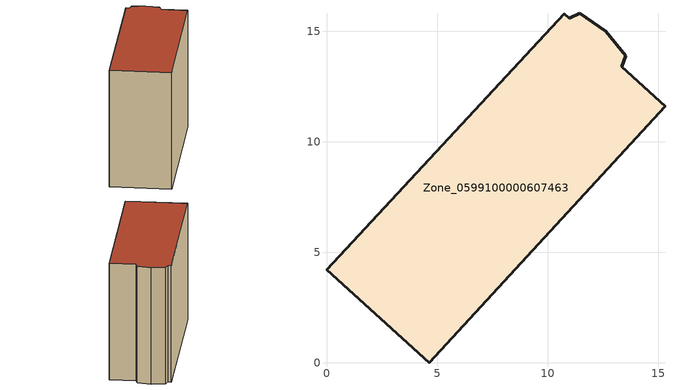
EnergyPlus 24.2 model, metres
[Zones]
Zone_0599100000607463
 floor ground (C_G): 10.99,15.59 11.45,15.83 12.64,15.01 13.54,13.9 13.36,13.41 15.31,11.61 4.64,0 0,4.21 10.74,15.8 z0
 wall outside (C_F): 4.64,0 15.31,11.61 13.36,13.41 13.54,13.9 12.64,15.01 11.45,15.83 10.99,15.59 10.74,15.8 0,4.21 4.64,0 z0:12.62
 roof outside (C_R): 10.74,15.8 0,4.21 4.64,0 15.31,11.61 13.36,13.41 13.54,13.9 12.64,15.01 11.45,15.83 10.99,15.59 z12.62
[BUILDING]
Pand.0599100000607463: North Axis=0; Terrain=City; Loads Convergence Tolerance Value=0.04; Temperature Convergence Tolerance Value=0.4; Solar Distribution=FullExterior; Maximum Number of Warmup Days=25; Minimum Number of Warmup Days=1
[Site:Location]
Rotterdam.The.Hague.AP_ZH_NLD Design_Conditions: Latitude=51.96; Longitude=4.45; Time Zone=1; Elevation=-4.5
[SITE:GROUNDTEMPERATURE:BUILDINGSURFACE]
18, 18, 18, 18, 18, 18, 18, 18, 18, 18, 18, 18
[MATERIAL] Thermal Absorptance=0.9; Solar Absorptance=0.7; Visible Absorptance=0.7
Name | Roughness | Thickness | Conductivity | Density | Specific Heat
G.TC.1946 | MediumSmooth | 0.15 | 1 | 540 | 1210
F.TC.1946 | Rough | 0.3 | 0.857143 | 1920 | 840
R.TC.1946 | MediumRough | 0.2 | 0.909091 | 1500 | 1000
[CONSTRUCTION]
C_G: G.TC.1946
C_F: F.TC.1946
C_R: R.TC.1946
[ZONE]
Zone_0599100000607463: Type=1; Multiplier=1; Ceiling Height=Autocalculate; Volume=Autocalculate; Floor Area=autocalculate; Part of Total Floor Area=Yes
[ZONEINFILTRATION:DESIGNFLOWRATE]
Infil_Zone_0599100000607463: Zone or ZoneList or Space or SpaceList=Zone_0599100000607463; Schedule=AlwaysOn; Design Flow Rate Calculation Method=Flow/Area; Flow Rate per Floor Area=0.003; Constant Term Coefficient=1; Temperature Term Coefficient=0; Velocity Term Coefficient=0; Velocity Squared Term Coefficient=0
[HVACTEMPLATE:ZONE:IDEALLOADSAIRSYSTEM]
Zone_0599100000607463: Maximum Heating Supply Air Temperature=50; Minimum Cooling Supply Air Temperature=13; Maximum Heating Supply Air Humidity Ratio=0.0156; Minimum Cooling Supply Air Humidity Ratio=0.0077; Heating Limit=NoLimit; Cooling Limit=NoLimit; Dehumidification Control Type=ConstantSensibleHeatRatio; Cooling Sensible Heat Ratio=0.7; Dehumidification Setpoint=60; Humidification Control Type=None; Humidification Setpoint=30; Outdoor Air Method=None; Outdoor Air Flow Rate per Person=0.00944; Outdoor Air Flow Rate per Zone Floor Area=0; Outdoor Air Flow Rate per Zone=0; Demand Controlled Ventilation Type=None; Outdoor Air Economizer Type=NoEconomizer; Heat Recovery Type=None; Sensible Heat Recovery Effectiveness=0.7; Latent Heat Recovery Effectiveness=0.65
[ZONECONTROL:THERMOSTAT]
ThermostatControl_Zone_0599100000607463: Zone or ZoneList=Zone_0599100000607463; Control Type Schedule=DualSetpointControlType; Control 1=Thermostat_Zone_0599100000607463; Temperature Difference Between Cutout And Setpoint=0
[THERMOSTATSETPOINT:DUALSETPOINT]
Thermostat_Zone_0599100000607463: Heating Setpoint Temperature Schedule=HeatingSetpoint_Zone_0599100000607463; Cooling Setpoint Temperature Schedule=CoolingSetpoint_Zone_0599100000607463
[SCHEDULE:COMPACT]
HeatingSetpoint_Zone_0599100000607463: Through: 12/31, For: AllDays, Until: 24:00, 21
CoolingSetpoint_Zone_0599100000607463: Through: 12/31, For: AllDays, Until: 24:00, 24
DualSetpointControlType: Through: 12/31, For: AllDays, Until: 24:00, 4
AlwaysOn: Through: 12/31, For: AllDays, Until: 24:00, 1
